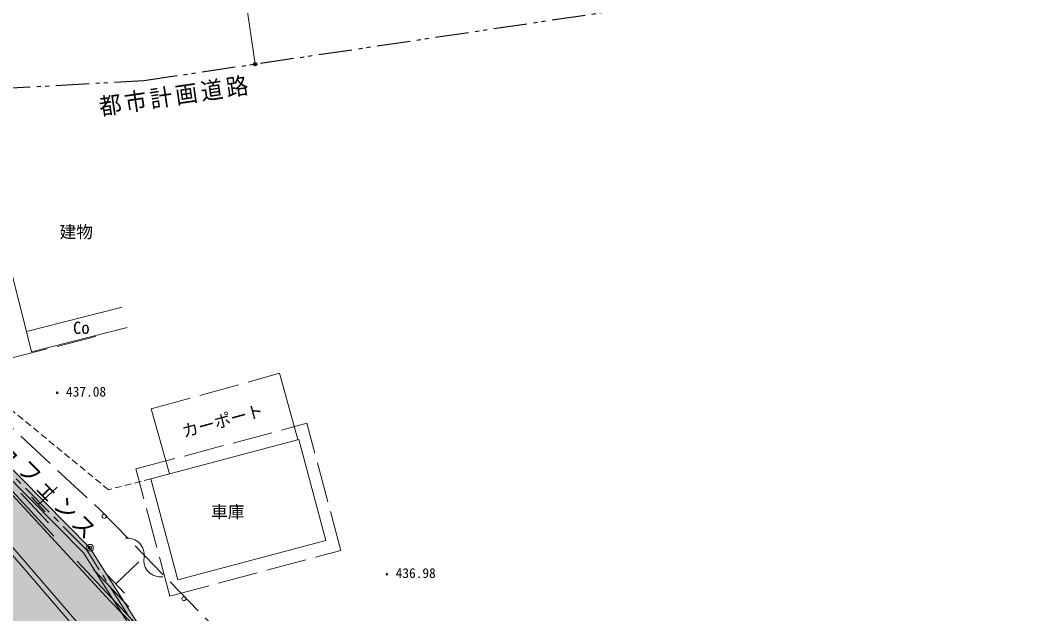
# Model space of a CAD drawing. Units: millimetres at full size; details may follow other scales. Extents: x -95576 to 124839, y -71355 to 87778.
# Drawn here: x 50633 to 88740, y 22882 to 44998 of the extents above; entities that cross this region are included whole.
import ezdxf
from ezdxf.enums import TextEntityAlignment as Align

# ---------------------------------------------------------------- set-up
doc = ezdxf.new("R2010")
doc.units = ezdxf.units.MM
doc.header["$LTSCALE"] = 250
doc.header["$PDMODE"] = 32
doc.header["$PDSIZE"] = 125
for name, pattern in [('CHAIN1', [8, 5, -1, 1, -1]), ('DASHED', [7.5, 6, -1.5]), ('DOUBLE_CHAIN1', [8.8, 5, -1, 0.6, -0.6, 0.6, -1]), ('USER3', [1.5, 1, -0.5])]:
    doc.linetypes.add(name, pattern=pattern)
for name, color, linetype, lineweight in [('0-1_極細線', 7, 'Continuous', 13), ('0-4_太線', 7, 'Continuous', 13), ('0-6_0-6___', 7, 'Continuous', 13), ('0-C_S-BGD-HTXT', 5, 'Continuous', 13), ('1-8_ﾊｯﾁﾝｸﾞ', 1, 'Continuous', 18), ('6-D_文字', 7, 'Continuous', 9), ('6-E_寸法', 4, 'Continuous', 9), ('7-A', 4, 'CHAIN1', 9), ('9-C_排水管', 51, 'Continuous', 25), ('E-A', 3, 'DOUBLE_CHAIN1', 25)]:
    doc.layers.add(name, color=color, linetype=linetype, lineweight=lineweight)
for name, color, linetype in [('7-D', 7, 'Continuous'), ('E-D', 7, 'Continuous'), ('E-E', 2, 'Continuous')]:
    doc.layers.add(name, color=color, linetype=linetype)
doc.styles.add('ＭＳ ゴシック', font='')
doc.styles.get('ＭＳ ゴシック').set_extended_font_data('MS Gothic')

msp = doc.modelspace()

# ---------------------------------------------------------------- linework, layer by layer
at = {"layer": '0-4_太線'}
for p, q in [((50856.9, 33397.6), (48570.1, 42401.6)), ((50856.9, 33397.6), (54427.8, 34304.6)), ((51048.9, 32641.6), (54619.8, 33548.6)), ((51048.9, 32641.6), (50856.9, 33397.6)), ((60301.4, 31839.9), (60986.9, 29368.1)), ((55518.3, 30513.5), (56190.7, 28088.8)), ((61020.5, 29377.1), (55499, 27904.2)), ((62025.7, 25608.8), (61020.5, 29377.1)), ((51882.2, 25769.6), (50174.5, 27618.7)), ((51302.5, 26947.4), (52002.5, 27593.9)), ((51677.8, 26266), (50653.1, 27375.5)), ((51558.7, 26670), (51046.4, 27224.7)), ((54945.8, 22503.2), (52745.6, 24834.8)), ((54188.2, 23992.2), (55052.3, 24807.6)), ((54677, 23131.1), (53356.9, 24530.1)), ((54518.2, 23642.4), (53858.2, 24341.9))]:
    msp.add_line(p, q, dxfattribs=at)
at = {"layer": '0-4_太線', "linetype": 'DASHED'}
for p, q in [((55518.3, 30513.5), (60301.4, 31839.9)), ((54943.6, 28273.6), (61326.5, 29976.2)), ((62592.3, 25239.5), (61326.5, 29976.2)), ((56210.2, 23533.9), (54943.6, 28273.6)), ((56210.2, 23533.9), (62592.3, 25239.5))]:
    msp.add_line(p, q, dxfattribs=at)
for points in [[(33729.9, 46912.7), (36888.5, 43268.6), (42644.2, 37504.3), (47894.5, 32046.4), (53607, 26750.1), (60105.3, 20070.7)], [(47870.2, 41482.5), (50181.7, 32381.4), (53752.6, 33288.3)]]:
    msp.add_lwpolyline(points, dxfattribs=at)
at = {"layer": '0-4_太線'}
for points in [[(61570.1, 17735.3), (60128.3, 17584), (59214.6, 17979.7), (59212.7, 17982.1), (53981.4, 23349.5), (46082.8, 31901.3), (38553.5, 39858)], [(62025.7, 25608.8), (56504.2, 24136), (55499, 27904.2)]]:
    msp.add_lwpolyline(points, dxfattribs=at)
at = {"layer": '0-4_太線', "linetype": 'USER3'}
msp.add_lwpolyline([(55499, 27904.2), (53919.3, 27500.7), (48524, 31931.6)], dxfattribs=at)
at = {"layer": '0-4_太線'}
for centre, radius, start, end in [((53758.7, 26506.5), 75, 0, 180), ((53758.7, 26506.5), 75, 180, 0), ((54628.8, 25069.1), 625, 350.95136, 97.21156), ((55863.2, 24872.5), 625, 170.95136, 277.21156), ((56733.3, 23435), 75, 0, 180), ((56733.3, 23435), 75, 180, 0)]:
    msp.add_arc(centre, radius, start, end, dxfattribs=at)
at = {"layer": '0-6_0-6___'}
for centre, start, end in [((52009.3, 31113.9), 359.99908, 180.00092), ((52009.3, 31113.9), 179.99908, 0.00092), ((64311.5, 24347.8), 0, 180), ((64311.5, 24347.8), 180, 0)]:
    msp.add_arc(centre, 30, start, end, dxfattribs=at)
at = {"layer": '0-C_S-BGD-HTXT', "color": 6}
msp.add_circle((53228.5, 25337.2), 125, dxfattribs=at)
msp.add_point((53228.5, 25337.2), dxfattribs=at)
at = {"layer": '1-8_ﾊｯﾁﾝｸﾞ'}
for p, q in [((53228.5, 25337.2), (47124.6, 31500.9)), ((58967.5, 16290.7), (53228.5, 25337.2))]:
    msp.add_line(p, q, dxfattribs=at)
at = {"layer": '6-D_文字', "color": 4}
for p, q in [((37271.1, 40168.9), (58977.7, 15055.6)), ((37358.2, 40374), (59007.8, 15326.5))]:
    msp.add_line(p, q, dxfattribs=at)
at = {"layer": '6-D_文字', "lineweight": 18}
msp.add_lwpolyline([(58886.5, 15858.3), (52992.5, 25149.1), (46909.8, 31291.4)], dxfattribs=at)
at = {"layer": '6-E_寸法'}
msp.add_line((55727.1, 68101.7), (59398, 43372.6), dxfattribs=at)
at = {"layer": '7-A'}
for p, q in [((53110.5, 25243.2), (47017.2, 31396.1)), ((58927, 16074.5), (53110.5, 25243.2))]:
    msp.add_line(p, q, dxfattribs=at)
at = {"layer": '9-C_排水管'}
for points in [[(63548.9, 2031.4), (27738.9, 44698), (27563.5, 44671.4)], [(63548.9, 2031.4), (27563.5, 44671.4), (48248.3, 19669.8)], [(63916, 3072.3), (27914.2, 44724.5), (27738.9, 44698)], [(63548.9, 2031.4), (62983.5, 3921.8), (27738.9, 44698)], [(63916, 3072.3), (27738.9, 44698), (62983.5, 3921.8)]]:
    msp.add_solid(points, dxfattribs=at)
at = {"layer": '9-C_排水管', "color": 7}
for points in [[(32105.6, 40486.9), (28381.7, 44795.3), (63916, 3072.3), (27914.2, 44724.5)], [(63916, 3072.3), (64274.7, 3269.1), (32105.6, 40486.9)], [(47124.6, 31500.9), (44573.6, 34155.4), (52992.5, 25149.1)], [(44573.6, 34155.4), (46909.8, 31291.4), (52992.5, 25149.1)], [(53228.5, 25337.2), (47124.6, 31500.9), (52992.5, 25149.1)], [(53228.5, 25337.2), (52992.5, 25149.1), (58886.5, 15858.3)], [(58967.5, 16290.7), (53228.5, 25337.2), (58886.5, 15858.3)]]:
    msp.add_solid(points, dxfattribs=at)
at = {"layer": '9-C_排水管', "color": 131}
for points in [[(69012.7, -1627.5), (37358.2, 40374), (32436.2, 40104.4)], [(69012.7, -1627.5), (32436.2, 40104.4), (64274.7, 3269.1)], [(69012.7, -1627.5), (59007.8, 15326.5), (37358.2, 40374)]]:
    msp.add_solid(points, dxfattribs=at)
at = {"layer": '9-C_排水管', "color": 81}
for points in [[(46909.8, 31291.4), (37358.2, 40374), (59007.8, 15326.5)], [(52992.5, 25149.1), (46909.8, 31291.4), (59007.8, 15326.5)], [(58886.5, 15858.3), (52992.5, 25149.1), (59007.8, 15326.5)]]:
    msp.add_solid(points, dxfattribs=at)
at = {"layer": 'E-A'}
for p, q in [((55240.1, 42755.4), (124839.2, 53086.9)), ((-44705.4, 37281.8), (55240.1, 42755.4))]:
    msp.add_line(p, q, dxfattribs=at)
at = {"layer": 'E-E'}
msp.add_point((59398, 43372.6), dxfattribs=at)

# ---------------------------------------------------------------- texts
at = {"layer": '0-1_極細線', "style": 'ＭＳ ゴシック'}
for s, p in [('建物', (52091.7, 36745.1)), ('Co', (52594.1, 33171.1)), ('車庫', (57747.8, 26305.5))]:
    msp.add_text(s, height=458.2, dxfattribs=at).set_placement(p, align=Align.BOTTOM_LEFT)
msp.add_text('カーポート', height=458.2, rotation=15.24, dxfattribs=at).set_placement((56764.9, 29304.3), align=Align.BOTTOM_LEFT)
at = {"layer": '0-6_0-6___', "style": 'ＭＳ ゴシック'}
for s, p in [('437.08', (52334.3, 30863.9)), ('436.98', (64636.5, 24097.8))]:
    msp.add_text(s, height=366.6, dxfattribs=at).set_placement(p, align=Align.BOTTOM_LEFT)
at = {"layer": '7-D', "insert": (47710.7, 30883.3), "char_height": 641.5, "attachment_point": 7, "rotation": 315, "style": 'ＭＳ ゴシック'}
msp.add_mtext('\\T1.15;\\W0.95;メッシュフェンス', dxfattribs=at)
at = {"layer": 'E-D', "insert": (53634.9, 41386), "char_height": 641.5, "attachment_point": 7, "rotation": 8.443, "style": 'ＭＳ ゴシック'}
msp.add_mtext('\\T1.15;\\W0.95;都市計画道路', dxfattribs=at)

doc.saveas('drawing.dxf')
